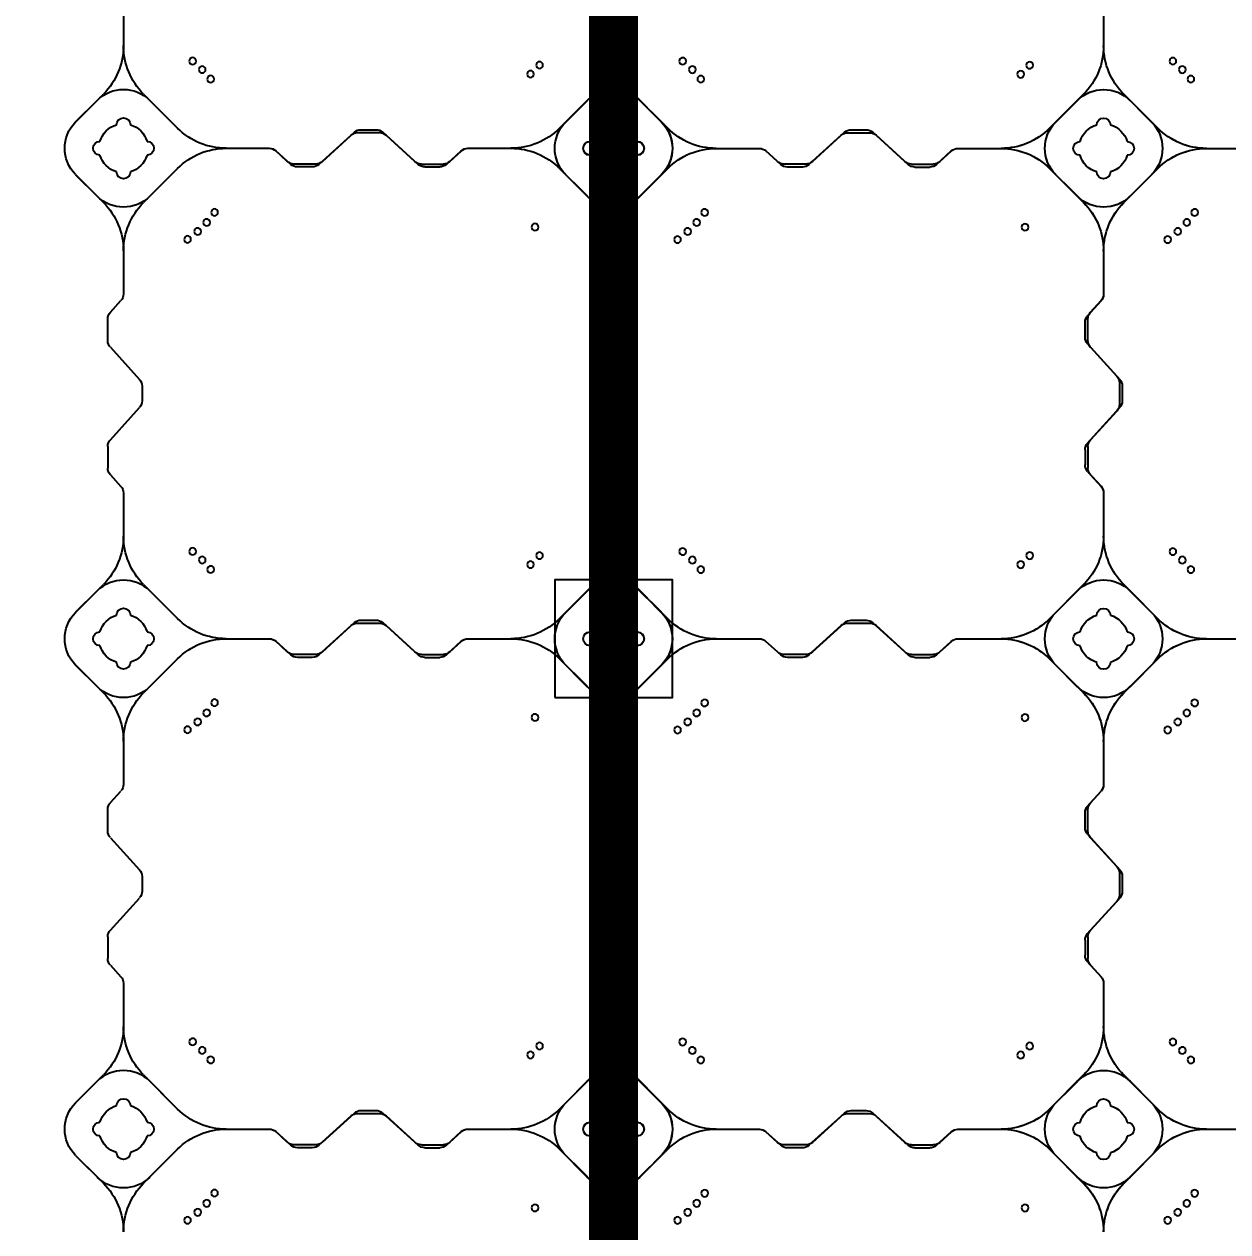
# Model space of a CAD drawing. Header units: millimetres. Extents: x -1612139 to -1260738, y 1141106 to 1536160.
# Drawn here: x -1313620 to -1312392, y 1260207 to 1261438 of the extents above; entities that cross this region are included whole.
import ezdxf

# ---------------------------------------------------------------- set-up
doc = ezdxf.new("R2010")
doc.units = ezdxf.units.MM
doc.header["$LTSCALE"] = 10
doc.layers.get('0').update_dxf_attribs({"linetype": 'CONTINUOUS'})
doc.layers.get('DEFPOINTS').update_dxf_attribs({"linetype": 'CONTINUOUS'})
doc.layers.add('W-FLOAT_BOWL浮筒', color=253, linetype='CONTINUOUS')
doc.styles.add('STANDARD_T3', font='simplex.shx', dxfattribs={"width": 0.7, "bigfont": 'gbcbig.shx'})
doc.dimstyles.new('W&&200', dxfattribs={"dimtxt": 700, "dimasz": 200, "dimexe": 500, "dimexo": 600, "dimgap": 200, "dimtad": 1, "dimdec": 0, "dimzin": 0, "dimdsep": 46, "dimtxsty": 'STANDARD_T3', "dimcen": 0.09, "dimclrd": 1, "dimclre": 1, "dimclrt": 7, "dimazin": 2, "dimtfac": 1, "dimtdec": 0, "dimtix": 1, "dimtmove": 2, "dimatfit": 3, "dimfxl": 100, "dimtolj": 1, "dimtzin": 0, "dimarcsym": 0})

# ---------------------------------------------------------------- blocks, each defined once
blk = doc.blocks.new('蓝色')
at = {"layer": 'W-FLOAT_BOWL浮筒', "color": 5}
for p, q in [((19951.1, -4479.1), (19985.8, -4444.4)), ((19957.5, -4472.8), (19985.8, -4444.5)), ((20061.6, -4479.1), (20026.8, -4444.4)), ((20055.2, -4472.8), (20026.8, -4444.5)), ((20451.1, -4479.1), (20485.8, -4444.4)), ((20457.5, -4472.8), (20485.8, -4444.5)), ((20561.6, -4479.1), (20526.8, -4444.4)), ((20555.2, -4472.8), (20526.8, -4444.5)), ((19979.5, -4450.8), (19951.2, -4479.1)), ((19957.5, -4472.7), (19979.4, -4450.8)), ((20033.2, -4450.8), (20055.2, -4472.7)), ((20033.2, -4450.8), (20061.5, -4479.1)), ((20479.5, -4450.8), (20451.2, -4479.1)), ((20457.5, -4472.7), (20479.4, -4450.8)), ((20533.2, -4450.8), (20555.2, -4472.7)), ((20533.2, -4450.8), (20561.5, -4479.1)), ((20199, -4480.6), (20183.7, -4480.6)), ((20313.7, -4480.6), (20329, -4480.6)), ((20173.5, -4486.2), (20161.6, -4497)), ((20177, -4483.2), (20161.8, -4497)), ((20202.5, -4483.6), (20180.2, -4483.6)), ((20205.7, -4483.2), (20238.5, -4513)), ((20209.2, -4486.2), (20242, -4516)), ((20303.5, -4486.2), (20270.7, -4516)), ((20307, -4483.2), (20274.2, -4513)), ((20310.2, -4483.6), (20332.5, -4483.6)), ((20335.7, -4483.2), (20350.9, -4497)), ((20339.2, -4486.2), (20351.1, -4497)), ((20110.9, -4499.6), (20155.1, -4499.6)), ((20110.9, -4499.6), (20154.9, -4499.6)), ((20357.6, -4499.6), (20401.6, -4499.6)), ((20357.8, -4499.6), (20401.6, -4499.6)), ((20610.9, -4499.6), (20655.1, -4499.6)), ((20610.9, -4499.6), (20654.9, -4499.6)), ((20245.2, -4515.6), (20267.5, -4515.6)), ((20248.7, -4518.6), (20264, -4518.6)), ((19985.8, -4554.9), (19951.1, -4520.1)), ((19979.5, -4548.4), (19951.2, -4520.1)), ((19979.4, -4548.4), (19957.5, -4526.5)), ((19957.5, -4526.5), (19985.8, -4554.8)), ((20026.8, -4554.9), (20061.6, -4520.1)), ((20055.2, -4526.5), (20026.8, -4554.8)), ((20033.2, -4548.4), (20061.5, -4520.1)), ((20055.2, -4526.5), (20033.2, -4548.4)), ((20485.8, -4554.9), (20451.1, -4520.1)), ((20479.5, -4548.4), (20451.2, -4520.1)), ((20479.4, -4548.4), (20457.5, -4526.5)), ((20457.5, -4526.5), (20485.8, -4554.8)), ((20526.8, -4554.9), (20561.6, -4520.1)), ((20555.2, -4526.5), (20526.8, -4554.8)), ((20533.2, -4548.4), (20561.5, -4520.1)), ((20555.2, -4526.5), (20533.2, -4548.4)), ((20006.3, -4648.4), (20006.3, -4604.2)), ((20006.3, -4648.2), (20006.3, -4604.2)), ((20506.3, -4648.4), (20506.3, -4604.2)), ((20506.3, -4648.2), (20506.3, -4604.2)), ((19989.9, -4670.3), (20003.7, -4655.1)), ((19992.9, -4666.8), (20003.7, -4654.9)), ((20489.9, -4670.3), (20503.7, -4655.1)), ((20492.9, -4666.8), (20503.7, -4654.9)), ((19987.3, -4692.3), (19987.3, -4677)), ((19990.3, -4695.8), (19990.3, -4673.5)), ((20487.3, -4692.3), (20487.3, -4677)), ((20490.3, -4695.8), (20490.3, -4673.5)), ((19989.9, -4699), (20019.7, -4731.8)), ((19992.9, -4702.5), (20022.7, -4735.3)), ((20489.9, -4699), (20519.7, -4731.8)), ((20492.9, -4702.5), (20522.7, -4735.3)), ((20022.3, -4760.8), (20022.3, -4738.5)), ((20522.3, -4760.8), (20522.3, -4738.5)), ((20025.3, -4757.3), (20025.3, -4742)), ((20525.3, -4757.3), (20525.3, -4742)), ((19992.9, -4796.8), (20022.7, -4764)), ((20492.9, -4796.8), (20522.7, -4764)), ((19989.9, -4800.3), (20019.7, -4767.5)), ((20489.9, -4800.3), (20519.7, -4767.5)), ((19987.3, -4807), (19987.3, -4822.3)), ((19990.3, -4803.5), (19990.3, -4825.8)), ((20487.3, -4807), (20487.3, -4822.3)), ((20490.3, -4803.5), (20490.3, -4825.8)), ((19989.9, -4829), (20003.7, -4844.2)), ((19992.9, -4832.5), (20003.7, -4844.4)), ((20489.9, -4829), (20503.7, -4844.2)), ((20492.9, -4832.5), (20503.7, -4844.4)), ((20006.3, -4894.9), (20006.3, -4850.9)), ((20006.3, -4894.9), (20006.3, -4851.1)), ((20506.3, -4894.9), (20506.3, -4850.9)), ((20506.3, -4894.9), (20506.3, -4851.1)), ((19951.1, -4979.1), (19985.8, -4944.4)), ((19957.5, -4972.8), (19985.8, -4944.5)), ((20061.6, -4979.1), (20026.8, -4944.4)), ((20055.2, -4972.8), (20026.8, -4944.5)), ((20451.1, -4979.1), (20485.8, -4944.4)), ((20457.5, -4972.8), (20485.8, -4944.5)), ((20561.6, -4979.1), (20526.8, -4944.4)), ((20555.2, -4972.8), (20526.8, -4944.5)), ((19979.5, -4950.8), (19951.2, -4979.1)), ((19957.5, -4972.7), (19979.4, -4950.8)), ((20033.2, -4950.8), (20055.2, -4972.7)), ((20033.2, -4950.8), (20061.5, -4979.1)), ((20479.5, -4950.8), (20451.2, -4979.1)), ((20457.5, -4972.7), (20479.4, -4950.8)), ((20533.2, -4950.8), (20555.2, -4972.7)), ((20533.2, -4950.8), (20561.5, -4979.1)), ((20173.5, -4986.2), (20161.6, -4997)), ((20177, -4983.2), (20161.8, -4997)), ((20202.5, -4983.6), (20180.2, -4983.6)), ((20199, -4980.6), (20183.7, -4980.6)), ((20205.7, -4983.2), (20238.5, -5013)), ((20209.2, -4986.2), (20242, -5016)), ((20303.5, -4986.2), (20270.7, -5016)), ((20307, -4983.2), (20274.2, -5013)), ((20310.2, -4983.6), (20332.5, -4983.6)), ((20313.7, -4980.6), (20329, -4980.6)), ((20335.7, -4983.2), (20350.9, -4997)), ((20339.2, -4986.2), (20351.1, -4997)), ((20110.9, -4999.6), (20155.1, -4999.6)), ((20110.9, -4999.6), (20154.9, -4999.6)), ((20357.6, -4999.6), (20401.6, -4999.6)), ((20357.8, -4999.6), (20401.6, -4999.6)), ((20610.9, -4999.6), (20655.1, -4999.6)), ((20610.9, -4999.6), (20654.9, -4999.6)), ((19985.8, -5054.9), (19951.1, -5020.1)), ((19979.5, -5048.4), (19951.2, -5020.1)), ((20026.8, -5054.9), (20061.6, -5020.1)), ((20033.2, -5048.4), (20061.5, -5020.1)), ((20245.2, -5015.6), (20267.5, -5015.6)), ((20248.7, -5018.6), (20264, -5018.6)), ((20485.8, -5054.9), (20451.1, -5020.1)), ((20479.5, -5048.4), (20451.2, -5020.1)), ((20526.8, -5054.9), (20561.6, -5020.1)), ((20533.2, -5048.4), (20561.5, -5020.1)), ((19979.4, -5048.4), (19957.5, -5026.5)), ((19957.5, -5026.5), (19985.8, -5054.8)), ((20055.2, -5026.5), (20026.8, -5054.8)), ((20055.2, -5026.5), (20033.2, -5048.4)), ((20479.4, -5048.4), (20457.5, -5026.5)), ((20457.5, -5026.5), (20485.8, -5054.8)), ((20555.2, -5026.5), (20526.8, -5054.8)), ((20555.2, -5026.5), (20533.2, -5048.4)), ((20006.3, -5148.4), (20006.3, -5104.2)), ((20006.3, -5148.2), (20006.3, -5104.2)), ((20506.3, -5148.4), (20506.3, -5104.2)), ((20506.3, -5148.2), (20506.3, -5104.2)), ((19989.9, -5170.3), (20003.7, -5155.1)), ((19992.9, -5166.8), (20003.7, -5154.9)), ((20489.9, -5170.3), (20503.7, -5155.1)), ((20492.9, -5166.8), (20503.7, -5154.9)), ((19987.3, -5192.3), (19987.3, -5177)), ((19990.3, -5195.8), (19990.3, -5173.5)), ((20487.3, -5192.3), (20487.3, -5177)), ((20490.3, -5195.8), (20490.3, -5173.5)), ((19989.9, -5199), (20019.7, -5231.8)), ((19992.9, -5202.5), (20022.7, -5235.3)), ((20489.9, -5199), (20519.7, -5231.8)), ((20492.9, -5202.5), (20522.7, -5235.3)), ((20022.3, -5260.8), (20022.3, -5238.5)), ((20025.3, -5257.3), (20025.3, -5242)), ((20522.3, -5260.8), (20522.3, -5238.5)), ((20525.3, -5257.3), (20525.3, -5242)), ((19989.9, -5300.3), (20019.7, -5267.5)), ((19992.9, -5296.8), (20022.7, -5264)), ((20489.9, -5300.3), (20519.7, -5267.5)), ((20492.9, -5296.8), (20522.7, -5264)), ((19987.3, -5307), (19987.3, -5322.3)), ((19990.3, -5303.5), (19990.3, -5325.8)), ((20487.3, -5307), (20487.3, -5322.3)), ((20490.3, -5303.5), (20490.3, -5325.8)), ((19989.9, -5329), (20003.7, -5344.2)), ((20489.9, -5329), (20503.7, -5344.2)), ((19992.9, -5332.5), (20003.7, -5344.4)), ((20492.9, -5332.5), (20503.7, -5344.4)), ((20006.3, -5394.9), (20006.3, -5350.9)), ((20006.3, -5394.9), (20006.3, -5351.1)), ((20506.3, -5394.9), (20506.3, -5350.9)), ((20506.3, -5394.9), (20506.3, -5351.1)), ((19951.1, -5479.1), (19985.8, -5444.4)), ((19979.5, -5450.8), (19951.2, -5479.1)), ((19957.5, -5472.8), (19985.8, -5444.5)), ((19957.5, -5472.7), (19979.4, -5450.8)), ((20061.6, -5479.1), (20026.8, -5444.4)), ((20055.2, -5472.8), (20026.8, -5444.5)), ((20033.2, -5450.8), (20055.2, -5472.7)), ((20033.2, -5450.8), (20061.5, -5479.1)), ((20451.1, -5479.1), (20485.8, -5444.4)), ((20479.5, -5450.8), (20451.2, -5479.1)), ((20457.5, -5472.8), (20485.8, -5444.5)), ((20457.5, -5472.7), (20479.4, -5450.8)), ((20561.6, -5479.1), (20526.8, -5444.4)), ((20555.2, -5472.8), (20526.8, -5444.5)), ((20533.2, -5450.8), (20555.2, -5472.7)), ((20533.2, -5450.8), (20561.5, -5479.1)), ((20173.5, -5486.2), (20161.6, -5497)), ((20177, -5483.2), (20161.8, -5497)), ((20202.5, -5483.6), (20180.2, -5483.6)), ((20199, -5480.6), (20183.7, -5480.6)), ((20205.7, -5483.2), (20238.5, -5513)), ((20209.2, -5486.2), (20242, -5516)), ((20303.5, -5486.2), (20270.7, -5516)), ((20307, -5483.2), (20274.2, -5513)), ((20310.2, -5483.6), (20332.5, -5483.6)), ((20313.7, -5480.6), (20329, -5480.6)), ((20335.7, -5483.2), (20350.9, -5497)), ((20339.2, -5486.2), (20351.1, -5497)), ((20110.9, -5499.6), (20155.1, -5499.6)), ((20110.9, -5499.6), (20154.9, -5499.6)), ((20357.6, -5499.6), (20401.6, -5499.6)), ((20357.8, -5499.6), (20401.6, -5499.6)), ((20610.9, -5499.6), (20655.1, -5499.6)), ((20610.9, -5499.6), (20654.9, -5499.6)), ((20245.2, -5515.6), (20267.5, -5515.6)), ((19985.8, -5554.9), (19951.1, -5520.1)), ((19979.5, -5548.4), (19951.2, -5520.1)), ((19979.4, -5548.4), (19957.5, -5526.5)), ((19957.5, -5526.5), (19985.8, -5554.8)), ((20026.8, -5554.9), (20061.6, -5520.1)), ((20055.2, -5526.5), (20026.8, -5554.8)), ((20033.2, -5548.4), (20061.5, -5520.1)), ((20055.2, -5526.5), (20033.2, -5548.4)), ((20248.7, -5518.6), (20264, -5518.6)), ((20485.8, -5554.9), (20451.1, -5520.1)), ((20479.5, -5548.4), (20451.2, -5520.1)), ((20479.4, -5548.4), (20457.5, -5526.5)), ((20457.5, -5526.5), (20485.8, -5554.8)), ((20526.8, -5554.9), (20561.6, -5520.1)), ((20555.2, -5526.5), (20526.8, -5554.8)), ((20533.2, -5548.4), (20561.5, -5520.1)), ((20555.2, -5526.5), (20533.2, -5548.4)), ((20006.3, -5648.4), (20006.3, -5604.2)), ((20006.3, -5648.2), (20006.3, -5604.2)), ((20506.3, -5648.4), (20506.3, -5604.2)), ((20506.3, -5648.2), (20506.3, -5604.2))]:
    blk.add_line(p, q, dxfattribs=at)
for centre in [(20071.6, -4406.7), (20571.6, -4406.7), (20081.9, -4414.9), (20426, -4419.3), (20581.9, -4414.9), (20091.1, -4424.1), (20099.2, -4434.3), (20591.1, -4424.1), (20599.2, -4434.3), (20095.3, -4570.2), (20595.3, -4570.2), (20086.6, -4579.9), (20421.6, -4575.2), (20586.6, -4579.9), (20076.9, -4588.6), (20430.8, -4584.4), (20576.9, -4588.6), (20071.6, -4906.7), (20081.9, -4914.9), (20571.6, -4906.7), (20581.9, -4914.9), (20091.1, -4924.1), (20426, -4919.3), (20591.1, -4924.1), (20099.2, -4934.3), (20599.2, -4934.3), (20095.3, -5070.2), (20421.6, -5075.2), (20595.3, -5070.2), (20076.9, -5088.6), (20086.6, -5079.9), (20430.8, -5084.4), (20576.9, -5088.6), (20586.6, -5079.9), (20071.6, -5406.7), (20571.6, -5406.7), (20081.9, -5414.9), (20426, -5419.3), (20581.9, -5414.9), (20091.1, -5424.1), (20591.1, -5424.1), (20099.2, -5434.3), (20599.2, -5434.3), (20086.6, -5579.9), (20095.3, -5570.2), (20421.6, -5575.2), (20586.6, -5579.9), (20595.3, -5570.2), (20076.9, -5588.6), (20430.8, -5584.4), (20576.9, -5588.6)]:
    blk.add_circle(centre, 3.5, dxfattribs=at)
for centre, radius, start, end in [((19936.3, -4394.9), 70, 315, 0), ((19936.3, -4395), 70, 315, 0), ((20076.3, -4394.9), 70, 180, 225), ((20076.3, -4395), 70, 180, 225), ((20436.3, -4394.9), 70, 315, 0), ((20436.3, -4395), 70, 315, 0), ((20576.3, -4394.9), 70, 180, 225), ((20576.3, -4395), 70, 180, 225), ((20006.3, -4477.7), 38, 45, 135), ((20006.4, -4477.7), 38, 45, 135), ((20506.3, -4477.7), 38, 45, 135), ((20506.4, -4477.7), 38, 45, 135), ((20006.3, -4475.6), 7, 0, 180), ((20006.3, -4475.6), 7, 0, 180), ((20006.3, -4475.6), 7, 0, 180), ((20006.3, -4475.6), 7, 0, 180), ((20506.3, -4475.6), 7, 0, 180), ((20506.3, -4475.6), 7, 0, 180), ((20506.3, -4475.6), 7, 0, 180), ((20506.3, -4475.6), 7, 0, 180), ((19984.4, -4499.6), 38, 135, 225), ((19984.4, -4499.7), 38, 135, 225), ((20006.3, -4499.6), 25, 106.2602, 163.7398), ((20006.3, -4499.6), 25, 106.2602, 163.7398), ((20006.3, -4499.6), 25, 106.2602, 163.7398), ((20006.3, -4499.6), 25, 106.2602, 163.7398), ((20006.3, -4499.6), 25, 16.2602, 73.7398), ((20006.3, -4499.6), 25, 16.2602, 73.7398), ((20006.3, -4499.6), 25, 16.2602, 73.7398), ((20006.3, -4499.6), 25, 16.2602, 73.7398), ((20028.3, -4499.6), 38, 315, 45), ((20028.3, -4499.7), 38, 315, 45), ((20111, -4429.6), 70, 225, 270), ((20111.1, -4429.6), 70, 225, 270), ((20183.7, -4490.6), 10, 90, 132.2737), ((20199, -4490.6), 10, 47.7263, 90), ((20313.7, -4490.6), 10, 90, 132.2737), ((20329, -4490.6), 10, 47.7263, 90), ((20401.6, -4429.6), 70, 270, 315), ((20401.7, -4429.6), 70, 270, 315), ((20484.4, -4499.6), 38, 135, 225), ((20484.4, -4499.7), 38, 135, 225), ((20506.3, -4499.6), 25, 106.2602, 163.7398), ((20506.3, -4499.6), 25, 106.2602, 163.7398), ((20506.3, -4499.6), 25, 106.2602, 163.7398), ((20506.3, -4499.6), 25, 106.2602, 163.7398), ((20506.3, -4499.6), 25, 16.2602, 73.7398), ((20506.3, -4499.6), 25, 16.2602, 73.7398), ((20506.3, -4499.6), 25, 16.2602, 73.7398), ((20506.3, -4499.6), 25, 16.2602, 73.7398), ((20528.3, -4499.6), 38, 315, 45), ((20528.3, -4499.7), 38, 315, 45), ((20611, -4429.6), 70, 225, 270), ((20611.1, -4429.6), 70, 225, 270), ((19982.3, -4499.6), 7, 90, 270), ((19982.3, -4499.6), 7, 90, 270), ((19982.3, -4499.6), 7, 90, 270), ((19982.3, -4499.6), 7, 90, 270), ((20030.3, -4499.6), 7, 270, 90), ((20030.3, -4499.6), 7, 270, 90), ((20030.3, -4499.6), 7, 270, 90), ((20030.3, -4499.6), 7, 270, 90), ((20180.2, -4493.6), 10, 90, 132.2737), ((20202.5, -4493.6), 10, 47.7263, 90), ((20310.2, -4493.6), 10, 90, 132.2737), ((20332.5, -4493.6), 10, 47.7263, 90), ((20482.3, -4499.6), 7, 90, 270), ((20482.3, -4499.6), 7, 90, 270), ((20482.3, -4499.6), 7, 90, 270), ((20482.3, -4499.6), 7, 90, 270), ((20530.3, -4499.6), 7, 270, 90), ((20530.3, -4499.6), 7, 270, 90), ((20530.3, -4499.6), 7, 270, 90), ((20530.3, -4499.6), 7, 270, 90), ((20006.3, -4499.6), 25, 196.2602, 253.7398), ((20006.3, -4499.6), 25, 196.2602, 253.7398), ((20006.3, -4499.6), 25, 196.2602, 253.7398), ((20006.3, -4499.6), 25, 196.2602, 253.7398), ((20006.3, -4499.6), 25, 286.2602, 343.7398), ((20006.3, -4499.6), 25, 286.2602, 343.7398), ((20006.3, -4499.6), 25, 286.2602, 343.7398), ((20006.3, -4499.6), 25, 286.2602, 343.7398), ((20111, -4569.6), 70, 90, 135), ((20111.1, -4569.6), 70, 90, 135), ((20154.9, -4489.6), 10, 270, 312.2737), ((20155.1, -4489.6), 10, 270, 312.2737), ((20357.6, -4489.6), 10, 227.7263, 270), ((20357.8, -4489.6), 10, 227.7263, 270), ((20401.6, -4569.6), 70, 45, 90), ((20401.7, -4569.6), 70, 45, 90), ((20506.3, -4499.6), 25, 196.2602, 253.7398), ((20506.3, -4499.6), 25, 196.2602, 253.7398), ((20506.3, -4499.6), 25, 196.2602, 253.7398), ((20506.3, -4499.6), 25, 196.2602, 253.7398), ((20506.3, -4499.6), 25, 286.2602, 343.7398), ((20506.3, -4499.6), 25, 286.2602, 343.7398), ((20506.3, -4499.6), 25, 286.2602, 343.7398), ((20506.3, -4499.6), 25, 286.2602, 343.7398), ((20611, -4569.6), 70, 90, 135), ((20611.1, -4569.6), 70, 90, 135), ((20245.2, -4505.6), 10, 227.7263, 270), ((20248.7, -4508.6), 10, 227.7263, 270), ((20264, -4508.6), 10, 270, 312.2737), ((20267.5, -4505.6), 10, 270, 312.2737), ((20006.3, -4523.6), 7, 180, 0), ((20006.3, -4523.6), 7, 180, 0), ((20006.3, -4523.6), 7, 180, 0), ((20006.3, -4523.6), 7, 180, 0), ((20506.3, -4523.6), 7, 180, 0), ((20506.3, -4523.6), 7, 180, 0), ((20506.3, -4523.6), 7, 180, 0), ((20506.3, -4523.6), 7, 180, 0), ((20006.3, -4521.6), 38, 225, 315), ((20006.4, -4521.6), 38, 225, 315), ((19936.3, -4604.3), 70, 0, 45), ((19936.3, -4604.3), 70, 0, 45), ((20076.3, -4604.3), 70, 135, 180), ((20076.3, -4604.3), 70, 135, 180), ((20506.3, -4521.6), 38, 225, 315), ((20506.4, -4521.6), 38, 225, 315), ((20436.3, -4604.3), 70, 0, 45), ((20436.3, -4604.3), 70, 0, 45), ((20576.3, -4604.3), 70, 135, 180), ((20576.3, -4604.3), 70, 135, 180), ((19996.3, -4648.2), 10, 317.7263, 0), ((19996.3, -4648.4), 10, 317.7263, 0), ((20496.3, -4648.2), 10, 317.7263, 0), ((20496.3, -4648.4), 10, 317.7263, 0), ((19997.3, -4677), 10, 137.7263, 180), ((20000.3, -4673.5), 10, 137.7263, 180), ((20497.3, -4677), 10, 137.7263, 180), ((20500.3, -4673.5), 10, 137.7263, 180), ((19997.3, -4692.3), 10, 180, 222.2737), ((20000.3, -4695.8), 10, 180, 222.2737), ((20497.3, -4692.3), 10, 180, 222.2737), ((20500.3, -4695.8), 10, 180, 222.2737), ((20012.3, -4738.5), 10, 0, 42.2737), ((20015.3, -4742), 10, 0, 42.2737), ((20512.3, -4738.5), 10, 0, 42.2737), ((20515.3, -4742), 10, 0, 42.2737), ((20012.3, -4760.8), 10, 317.7263, 0), ((20015.3, -4757.3), 10, 317.7263, 0), ((20512.3, -4760.8), 10, 317.7263, 0), ((20515.3, -4757.3), 10, 317.7263, 0), ((19997.3, -4807), 10, 137.7263, 180), ((20000.3, -4803.5), 10, 137.7263, 180), ((20497.3, -4807), 10, 137.7263, 180), ((20500.3, -4803.5), 10, 137.7263, 180), ((19997.3, -4822.3), 10, 180, 222.2737), ((20000.3, -4825.8), 10, 180, 222.2737), ((20497.3, -4822.3), 10, 180, 222.2737), ((20500.3, -4825.8), 10, 180, 222.2737), ((19996.3, -4850.9), 10, 0, 42.2737), ((19996.3, -4851.1), 10, 0, 42.2737), ((20496.3, -4850.9), 10, 0, 42.2737), ((20496.3, -4851.1), 10, 0, 42.2737), ((19936.3, -4894.9), 70, 315, 0), ((19936.3, -4895), 70, 315, 0), ((20076.3, -4894.9), 70, 180, 225), ((20076.3, -4895), 70, 180, 225), ((20436.3, -4894.9), 70, 315, 0), ((20436.3, -4895), 70, 315, 0), ((20576.3, -4894.9), 70, 180, 225), ((20576.3, -4895), 70, 180, 225), ((20006.3, -4977.7), 38, 45, 135), ((20006.4, -4977.7), 38, 45, 135), ((20506.3, -4977.7), 38, 45, 135), ((20506.4, -4977.7), 38, 45, 135), ((19984.4, -4999.6), 38, 135, 225), ((19984.4, -4999.7), 38, 135, 225), ((20006.3, -4975.6), 7, 0, 180), ((20006.3, -4975.6), 7, 0, 180), ((20006.3, -4975.6), 7, 0, 180), ((20006.3, -4975.6), 7, 0, 180), ((20028.3, -4999.6), 38, 315, 45), ((20028.3, -4999.7), 38, 315, 45), ((20484.4, -4999.6), 38, 135, 225), ((20484.4, -4999.7), 38, 135, 225), ((20506.3, -4975.6), 7, 0, 180), ((20506.3, -4975.6), 7, 0, 180), ((20506.3, -4975.6), 7, 0, 180), ((20506.3, -4975.6), 7, 0, 180), ((20528.3, -4999.6), 38, 315, 45), ((20528.3, -4999.7), 38, 315, 45), ((20006.3, -4999.6), 25, 106.2602, 163.7398), ((20006.3, -4999.6), 25, 106.2602, 163.7398), ((20006.3, -4999.6), 25, 106.2602, 163.7398), ((20006.3, -4999.6), 25, 106.2602, 163.7398), ((20006.3, -4999.6), 25, 16.2602, 73.7398), ((20006.3, -4999.6), 25, 16.2602, 73.7398), ((20006.3, -4999.6), 25, 16.2602, 73.7398), ((20006.3, -4999.6), 25, 16.2602, 73.7398), ((20111, -4929.6), 70, 225, 270), ((20111.1, -4929.6), 70, 225, 270), ((20180.2, -4993.6), 10, 90, 132.2737), ((20183.7, -4990.6), 10, 90, 132.2737), ((20199, -4990.6), 10, 47.7263, 90), ((20202.5, -4993.6), 10, 47.7263, 90), ((20310.2, -4993.6), 10, 90, 132.2737), ((20313.7, -4990.6), 10, 90, 132.2737), ((20329, -4990.6), 10, 47.7263, 90), ((20332.5, -4993.6), 10, 47.7263, 90), ((20401.6, -4929.6), 70, 270, 315), ((20401.7, -4929.6), 70, 270, 315), ((20506.3, -4999.6), 25, 106.2602, 163.7398), ((20506.3, -4999.6), 25, 106.2602, 163.7398), ((20506.3, -4999.6), 25, 106.2602, 163.7398), ((20506.3, -4999.6), 25, 106.2602, 163.7398), ((20506.3, -4999.6), 25, 16.2602, 73.7398), ((20506.3, -4999.6), 25, 16.2602, 73.7398), ((20506.3, -4999.6), 25, 16.2602, 73.7398), ((20506.3, -4999.6), 25, 16.2602, 73.7398), ((20611, -4929.6), 70, 225, 270), ((20611.1, -4929.6), 70, 225, 270), ((19982.3, -4999.6), 7, 90, 270), ((19982.3, -4999.6), 7, 90, 270), ((19982.3, -4999.6), 7, 90, 270), ((19982.3, -4999.6), 7, 90, 270), ((20030.3, -4999.6), 7, 270, 90), ((20030.3, -4999.6), 7, 270, 90), ((20030.3, -4999.6), 7, 270, 90), ((20030.3, -4999.6), 7, 270, 90), ((20154.9, -4989.6), 10, 270, 312.2737), ((20155.1, -4989.6), 10, 270, 312.2737), ((20357.6, -4989.6), 10, 227.7263, 270), ((20357.8, -4989.6), 10, 227.7263, 270), ((20482.3, -4999.6), 7, 90, 270), ((20482.3, -4999.6), 7, 90, 270), ((20482.3, -4999.6), 7, 90, 270), ((20482.3, -4999.6), 7, 90, 270), ((20530.3, -4999.6), 7, 270, 90), ((20530.3, -4999.6), 7, 270, 90), ((20530.3, -4999.6), 7, 270, 90), ((20530.3, -4999.6), 7, 270, 90), ((20006.3, -4999.6), 25, 196.2602, 253.7398), ((20006.3, -4999.6), 25, 196.2602, 253.7398), ((20006.3, -4999.6), 25, 196.2602, 253.7398), ((20006.3, -4999.6), 25, 196.2602, 253.7398), ((20006.3, -4999.6), 25, 286.2602, 343.7398), ((20006.3, -4999.6), 25, 286.2602, 343.7398), ((20006.3, -4999.6), 25, 286.2602, 343.7398), ((20006.3, -4999.6), 25, 286.2602, 343.7398), ((20111, -5069.6), 70, 90, 135), ((20111.1, -5069.6), 70, 90, 135), ((20401.6, -5069.6), 70, 45, 90), ((20401.7, -5069.6), 70, 45, 90), ((20506.3, -4999.6), 25, 196.2602, 253.7398), ((20506.3, -4999.6), 25, 196.2602, 253.7398), ((20506.3, -4999.6), 25, 196.2602, 253.7398), ((20506.3, -4999.6), 25, 196.2602, 253.7398), ((20506.3, -4999.6), 25, 286.2602, 343.7398), ((20506.3, -4999.6), 25, 286.2602, 343.7398), ((20506.3, -4999.6), 25, 286.2602, 343.7398), ((20506.3, -4999.6), 25, 286.2602, 343.7398), ((20611, -5069.6), 70, 90, 135), ((20611.1, -5069.6), 70, 90, 135), ((20006.3, -5023.6), 7, 180, 0), ((20006.3, -5023.6), 7, 180, 0), ((20006.3, -5023.6), 7, 180, 0), ((20006.3, -5023.6), 7, 180, 0), ((20245.2, -5005.6), 10, 227.7263, 270), ((20248.7, -5008.6), 10, 227.7263, 270), ((20264, -5008.6), 10, 270, 312.2737), ((20267.5, -5005.6), 10, 270, 312.2737), ((20506.3, -5023.6), 7, 180, 0), ((20506.3, -5023.6), 7, 180, 0), ((20506.3, -5023.6), 7, 180, 0), ((20506.3, -5023.6), 7, 180, 0), ((20006.3, -5021.6), 38, 225, 315), ((20006.4, -5021.6), 38, 225, 315), ((19936.3, -5104.3), 70, 0, 45), ((19936.3, -5104.3), 70, 0, 45), ((20076.3, -5104.3), 70, 135, 180), ((20076.3, -5104.3), 70, 135, 180), ((20506.3, -5021.6), 38, 225, 315), ((20506.4, -5021.6), 38, 225, 315), ((20436.3, -5104.3), 70, 0, 45), ((20436.3, -5104.3), 70, 0, 45), ((20576.3, -5104.3), 70, 135, 180), ((20576.3, -5104.3), 70, 135, 180), ((19996.3, -5148.2), 10, 317.7263, 0), ((19996.3, -5148.4), 10, 317.7263, 0), ((20496.3, -5148.2), 10, 317.7263, 0), ((20496.3, -5148.4), 10, 317.7263, 0), ((19997.3, -5177), 10, 137.7263, 180), ((20000.3, -5173.5), 10, 137.7263, 180), ((20497.3, -5177), 10, 137.7263, 180), ((20500.3, -5173.5), 10, 137.7263, 180), ((19997.3, -5192.3), 10, 180, 222.2737), ((20000.3, -5195.8), 10, 180, 222.2737), ((20497.3, -5192.3), 10, 180, 222.2737), ((20500.3, -5195.8), 10, 180, 222.2737), ((20012.3, -5238.5), 10, 0, 42.2737), ((20512.3, -5238.5), 10, 0, 42.2737), ((20015.3, -5242), 10, 0, 42.2737), ((20515.3, -5242), 10, 0, 42.2737), ((20015.3, -5257.3), 10, 317.7263, 0), ((20515.3, -5257.3), 10, 317.7263, 0), ((20012.3, -5260.8), 10, 317.7263, 0), ((20512.3, -5260.8), 10, 317.7263, 0), ((19997.3, -5307), 10, 137.7263, 180), ((20000.3, -5303.5), 10, 137.7263, 180), ((20497.3, -5307), 10, 137.7263, 180), ((20500.3, -5303.5), 10, 137.7263, 180), ((19997.3, -5322.3), 10, 180, 222.2737), ((20000.3, -5325.8), 10, 180, 222.2737), ((20497.3, -5322.3), 10, 180, 222.2737), ((20500.3, -5325.8), 10, 180, 222.2737), ((19996.3, -5350.9), 10, 0, 42.2737), ((19996.3, -5351.1), 10, 0, 42.2737), ((20496.3, -5350.9), 10, 0, 42.2737), ((20496.3, -5351.1), 10, 0, 42.2737), ((19936.3, -5394.9), 70, 315, 0), ((19936.3, -5395), 70, 315, 0), ((20076.3, -5394.9), 70, 180, 225), ((20076.3, -5395), 70, 180, 225), ((20436.3, -5394.9), 70, 315, 0), ((20436.3, -5395), 70, 315, 0), ((20576.3, -5394.9), 70, 180, 225), ((20576.3, -5395), 70, 180, 225), ((20006.3, -5477.7), 38, 45, 135), ((20006.4, -5477.7), 38, 45, 135), ((20506.3, -5477.7), 38, 45, 135), ((20506.4, -5477.7), 38, 45, 135), ((19984.4, -5499.6), 38, 135, 225), ((19984.4, -5499.7), 38, 135, 225), ((20006.3, -5499.6), 25, 106.2602, 163.7398), ((20006.3, -5499.6), 25, 106.2602, 163.7398), ((20006.3, -5499.6), 25, 106.2602, 163.7398), ((20006.3, -5499.6), 25, 106.2602, 163.7398), ((20006.3, -5475.6), 7, 0, 180), ((20006.3, -5475.6), 7, 0, 180), ((20006.3, -5475.6), 7, 0, 180), ((20006.3, -5475.6), 7, 0, 180), ((20006.3, -5499.6), 25, 16.2602, 73.7398), ((20006.3, -5499.6), 25, 16.2602, 73.7398), ((20006.3, -5499.6), 25, 16.2602, 73.7398), ((20006.3, -5499.6), 25, 16.2602, 73.7398), ((20028.3, -5499.6), 38, 315, 45), ((20028.3, -5499.7), 38, 315, 45), ((20111, -5429.6), 70, 225, 270), ((20111.1, -5429.6), 70, 225, 270), ((20401.6, -5429.6), 70, 270, 315), ((20401.7, -5429.6), 70, 270, 315), ((20484.4, -5499.6), 38, 135, 225), ((20484.4, -5499.7), 38, 135, 225), ((20506.3, -5499.6), 25, 106.2602, 163.7398), ((20506.3, -5499.6), 25, 106.2602, 163.7398), ((20506.3, -5499.6), 25, 106.2602, 163.7398), ((20506.3, -5499.6), 25, 106.2602, 163.7398), ((20506.3, -5475.6), 7, 0, 180), ((20506.3, -5475.6), 7, 0, 180), ((20506.3, -5475.6), 7, 0, 180), ((20506.3, -5475.6), 7, 0, 180), ((20506.3, -5499.6), 25, 16.2602, 73.7398), ((20506.3, -5499.6), 25, 16.2602, 73.7398), ((20506.3, -5499.6), 25, 16.2602, 73.7398), ((20506.3, -5499.6), 25, 16.2602, 73.7398), ((20528.3, -5499.6), 38, 315, 45), ((20528.3, -5499.7), 38, 315, 45), ((20611, -5429.6), 70, 225, 270), ((20611.1, -5429.6), 70, 225, 270), ((20180.2, -5493.6), 10, 90, 132.2737), ((20183.7, -5490.6), 10, 90, 132.2737), ((20199, -5490.6), 10, 47.7263, 90), ((20202.5, -5493.6), 10, 47.7263, 90), ((20310.2, -5493.6), 10, 90, 132.2737), ((20313.7, -5490.6), 10, 90, 132.2737), ((20329, -5490.6), 10, 47.7263, 90), ((20332.5, -5493.6), 10, 47.7263, 90), ((19982.3, -5499.6), 7, 90, 270), ((19982.3, -5499.6), 7, 90, 270), ((19982.3, -5499.6), 7, 90, 270), ((19982.3, -5499.6), 7, 90, 270), ((20030.3, -5499.6), 7, 270, 90), ((20030.3, -5499.6), 7, 270, 90), ((20030.3, -5499.6), 7, 270, 90), ((20030.3, -5499.6), 7, 270, 90), ((20111, -5569.6), 70, 90, 135), ((20111.1, -5569.6), 70, 90, 135), ((20154.9, -5489.6), 10, 270, 312.2737), ((20155.1, -5489.6), 10, 270, 312.2737), ((20357.6, -5489.6), 10, 227.7263, 270), ((20357.8, -5489.6), 10, 227.7263, 270), ((20401.6, -5569.6), 70, 45, 90), ((20401.7, -5569.6), 70, 45, 90), ((20482.3, -5499.6), 7, 90, 270), ((20482.3, -5499.6), 7, 90, 270), ((20482.3, -5499.6), 7, 90, 270), ((20482.3, -5499.6), 7, 90, 270), ((20530.3, -5499.6), 7, 270, 90), ((20530.3, -5499.6), 7, 270, 90), ((20530.3, -5499.6), 7, 270, 90), ((20530.3, -5499.6), 7, 270, 90), ((20611, -5569.6), 70, 90, 135), ((20611.1, -5569.6), 70, 90, 135), ((20006.3, -5499.6), 25, 196.2602, 253.7398), ((20006.3, -5499.6), 25, 196.2602, 253.7398), ((20006.3, -5499.6), 25, 196.2602, 253.7398), ((20006.3, -5499.6), 25, 196.2602, 253.7398), ((20006.3, -5499.6), 25, 286.2602, 343.7398), ((20006.3, -5499.6), 25, 286.2602, 343.7398), ((20006.3, -5499.6), 25, 286.2602, 343.7398), ((20006.3, -5499.6), 25, 286.2602, 343.7398), ((20245.2, -5505.6), 10, 227.7263, 270), ((20248.7, -5508.6), 10, 227.7263, 270), ((20264, -5508.6), 10, 270, 312.2737), ((20267.5, -5505.6), 10, 270, 312.2737), ((20506.3, -5499.6), 25, 196.2602, 253.7398), ((20506.3, -5499.6), 25, 196.2602, 253.7398), ((20506.3, -5499.6), 25, 196.2602, 253.7398), ((20506.3, -5499.6), 25, 196.2602, 253.7398), ((20506.3, -5499.6), 25, 286.2602, 343.7398), ((20506.3, -5499.6), 25, 286.2602, 343.7398), ((20506.3, -5499.6), 25, 286.2602, 343.7398), ((20506.3, -5499.6), 25, 286.2602, 343.7398), ((20006.3, -5523.6), 7, 180, 0), ((20006.3, -5523.6), 7, 180, 0), ((20006.3, -5523.6), 7, 180, 0), ((20006.3, -5523.6), 7, 180, 0), ((20506.3, -5523.6), 7, 180, 0), ((20506.3, -5523.6), 7, 180, 0), ((20506.3, -5523.6), 7, 180, 0), ((20506.3, -5523.6), 7, 180, 0), ((20006.3, -5521.6), 38, 225, 315), ((20006.4, -5521.6), 38, 225, 315), ((20506.3, -5521.6), 38, 225, 315), ((20506.4, -5521.6), 38, 225, 315), ((19936.3, -5604.3), 70, 0, 45), ((19936.3, -5604.3), 70, 0, 45), ((20076.3, -5604.3), 70, 135, 180), ((20076.3, -5604.3), 70, 135, 180), ((20436.3, -5604.3), 70, 0, 45), ((20436.3, -5604.3), 70, 0, 45), ((20576.3, -5604.3), 70, 135, 180), ((20576.3, -5604.3), 70, 135, 180)]:
    blk.add_arc(centre, radius, start, end, dxfattribs=at)
blk = doc.blocks.new('橙色')
at = {"layer": 'W-FLOAT_BOWL浮筒', "color": 30}
for p, q in [((19951.2, -3973.2), (19979.5, -3944.8)), ((19951.2, -3973.1), (19973.1, -3951.2)), ((20055.2, -3979.5), (20020.5, -3944.8)), ((20026.8, -3951.2), (20055.2, -3979.5)), ((20444.8, -3979.5), (20479.5, -3944.8)), ((20473.2, -3951.2), (20444.8, -3979.5)), ((20548.8, -3973.2), (20520.5, -3944.8)), ((20526.9, -3951.2), (20548.8, -3973.1)), ((20167.1, -3986.6), (20155.3, -3997.4)), ((20170.6, -3983.6), (20155.5, -3997.4)), ((20196.1, -3984), (20173.9, -3984)), ((20192.6, -3981), (20177.4, -3981)), ((20199.4, -3983.6), (20232.1, -4013.4)), ((20202.9, -3986.6), (20235.6, -4016.4)), ((20297.1, -3986.6), (20264.4, -4016.4)), ((20300.6, -3983.6), (20267.9, -4013.4)), ((20303.9, -3984), (20326.1, -3984)), ((20307.4, -3981), (20322.6, -3981)), ((20329.4, -3983.6), (20344.5, -3997.4)), ((20332.9, -3986.6), (20344.7, -3997.4)), ((20104.6, -4000), (20148.7, -4000)), ((20104.6, -4000), (20148.5, -4000)), ((20351.3, -4000), (20395.3, -4000)), ((20351.5, -4000), (20395.3, -4000)), ((20020.5, -4055.2), (20055.2, -4020.5)), ((20026.8, -4048.8), (20055.2, -4020.5)), ((20238.9, -4016), (20261.1, -4016)), ((20242.4, -4019), (20257.6, -4019)), ((20473.2, -4048.8), (20444.8, -4020.5)), ((20479.5, -4055.2), (20444.8, -4020.5)), ((19951.2, -4026.8), (19979.5, -4055.2)), ((19973.1, -4048.8), (19951.2, -4026.9)), ((20548.8, -4026.8), (20520.5, -4055.2)), ((20548.8, -4026.9), (20526.9, -4048.8)), ((20000, -4148.5), (20000, -4104.6)), ((20500, -4148.7), (20500, -4104.6)), ((19986.6, -4167.1), (19997.4, -4155.3)), ((20483.6, -4170.6), (20497.4, -4155.5)), ((19984, -4196.1), (19984, -4173.9)), ((20481, -4192.6), (20481, -4177.4)), ((19986.6, -4202.9), (20016.4, -4235.6)), ((20483.6, -4199.4), (20513.4, -4232.1)), ((20019, -4257.6), (20019, -4242.4)), ((20516, -4261.1), (20516, -4238.9)), ((19986.6, -4297.1), (20016.4, -4264.4)), ((20483.6, -4300.6), (20513.4, -4267.9)), ((19984, -4303.9), (19984, -4326.1)), ((20481, -4307.4), (20481, -4322.6)), ((19986.6, -4332.9), (19997.4, -4344.7)), ((20483.6, -4329.4), (20497.4, -4344.5)), ((20000, -4395.3), (20000, -4351.5)), ((20500, -4395.3), (20500, -4351.3)), ((19951.2, -4473.2), (19979.5, -4444.8)), ((20055.2, -4479.5), (20020.5, -4444.8)), ((20444.8, -4479.5), (20479.5, -4444.8)), ((20548.8, -4473.2), (20520.5, -4444.8)), ((19951.2, -4473.1), (19973.1, -4451.2)), ((20026.8, -4451.2), (20055.2, -4479.5)), ((20473.2, -4451.2), (20444.8, -4479.5)), ((20526.9, -4451.2), (20548.8, -4473.1)), ((20192.6, -4481), (20177.4, -4481)), ((20307.4, -4481), (20322.6, -4481)), ((20167.1, -4486.6), (20155.3, -4497.4)), ((20170.6, -4483.6), (20155.5, -4497.4)), ((20196.1, -4484), (20173.9, -4484)), ((20199.4, -4483.6), (20232.1, -4513.4)), ((20202.9, -4486.6), (20235.6, -4516.4)), ((20297.1, -4486.6), (20264.4, -4516.4)), ((20300.6, -4483.6), (20267.9, -4513.4)), ((20303.9, -4484), (20326.1, -4484)), ((20329.4, -4483.6), (20344.5, -4497.4)), ((20332.9, -4486.6), (20344.7, -4497.4)), ((20104.6, -4500), (20148.7, -4500)), ((20104.6, -4500), (20148.5, -4500)), ((20351.3, -4500), (20395.3, -4500)), ((20351.5, -4500), (20395.3, -4500)), ((20238.9, -4516), (20261.1, -4516)), ((19951.2, -4526.8), (19979.5, -4555.2)), ((19973.1, -4548.8), (19951.2, -4526.9)), ((20020.5, -4555.2), (20055.2, -4520.5)), ((20026.8, -4548.8), (20055.2, -4520.5)), ((20242.4, -4519), (20257.6, -4519)), ((20473.2, -4548.8), (20444.8, -4520.5)), ((20479.5, -4555.2), (20444.8, -4520.5)), ((20548.8, -4526.8), (20520.5, -4555.2)), ((20548.8, -4526.9), (20526.9, -4548.8)), ((20000, -4648.5), (20000, -4604.6)), ((20500, -4648.7), (20500, -4604.6)), ((19986.6, -4667.1), (19997.4, -4655.3)), ((20483.6, -4670.6), (20497.4, -4655.5)), ((19984, -4696.1), (19984, -4673.9)), ((20481, -4692.6), (20481, -4677.4)), ((19986.6, -4702.9), (20016.4, -4735.6)), ((20483.6, -4699.4), (20513.4, -4732.1)), ((20516, -4761.1), (20516, -4738.9)), ((20019, -4757.6), (20019, -4742.4)), ((19986.6, -4797.1), (20016.4, -4764.4)), ((20483.6, -4800.6), (20513.4, -4767.9)), ((19984, -4803.9), (19984, -4826.1)), ((20481, -4807.4), (20481, -4822.6)), ((19986.6, -4832.9), (19997.4, -4844.7)), ((20483.6, -4829.4), (20497.4, -4844.5)), ((20500, -4895.3), (20500, -4851.3)), ((20000, -4895.3), (20000, -4851.5)), ((19951.2, -4973.2), (19979.5, -4944.8)), ((20055.2, -4979.5), (20020.5, -4944.8)), ((20444.8, -4979.5), (20479.5, -4944.8)), ((20548.8, -4973.2), (20520.5, -4944.8)), ((19951.2, -4973.1), (19973.1, -4951.2)), ((20026.8, -4951.2), (20055.2, -4979.5)), ((20473.2, -4951.2), (20444.8, -4979.5)), ((20526.9, -4951.2), (20548.8, -4973.1)), ((20167.1, -4986.6), (20155.3, -4997.4)), ((20170.6, -4983.6), (20155.5, -4997.4)), ((20196.1, -4984), (20173.9, -4984)), ((20192.6, -4981), (20177.4, -4981)), ((20199.4, -4983.6), (20232.1, -5013.4)), ((20202.9, -4986.6), (20235.6, -5016.4)), ((20297.1, -4986.6), (20264.4, -5016.4)), ((20300.6, -4983.6), (20267.9, -5013.4)), ((20303.9, -4984), (20326.1, -4984)), ((20307.4, -4981), (20322.6, -4981)), ((20329.4, -4983.6), (20344.5, -4997.4)), ((20332.9, -4986.6), (20344.7, -4997.4)), ((20104.6, -5000), (20148.7, -5000)), ((20104.6, -5000), (20148.5, -5000)), ((20351.3, -5000), (20395.3, -5000)), ((20351.5, -5000), (20395.3, -5000)), ((20020.5, -5055.2), (20055.2, -5020.5)), ((20026.8, -5048.8), (20055.2, -5020.5)), ((20238.9, -5016), (20261.1, -5016)), ((20242.4, -5019), (20257.6, -5019)), ((20473.2, -5048.8), (20444.8, -5020.5)), ((20479.5, -5055.2), (20444.8, -5020.5)), ((19951.2, -5026.8), (19979.5, -5055.2)), ((19973.1, -5048.8), (19951.2, -5026.9)), ((20548.8, -5026.8), (20520.5, -5055.2)), ((20548.8, -5026.9), (20526.9, -5048.8)), ((20000, -5148.5), (20000, -5104.6)), ((20500, -5148.7), (20500, -5104.6))]:
    blk.add_line(p, q, dxfattribs=at)
for centre in [(20065.3, -3907.1), (20075.6, -3915.2), (20084.8, -3924.4), (20419.7, -3919.7), (20092.9, -3934.7), (20089, -4070.6), (20415.2, -4075.6), (20070.6, -4089), (20080.3, -4080.3), (20424.4, -4084.8), (20065.3, -4407.1), (20075.6, -4415.2), (20419.7, -4419.7), (20084.8, -4424.4), (20092.9, -4434.7), (20089, -4570.6), (20080.3, -4580.3), (20415.2, -4575.6), (20070.6, -4589), (20424.4, -4584.8), (20065.3, -4907.1), (20075.6, -4915.2), (20084.8, -4924.4), (20419.7, -4919.7), (20092.9, -4934.7), (20089, -5070.6), (20415.2, -5075.6), (20080.3, -5080.3), (20424.4, -5084.8), (20070.6, -5089)]:
    blk.add_circle(centre, 3.5, dxfattribs=at)
for centre, radius, start, end in [((19930, -3895.3), 70, 315, 0), ((20070, -3895.3), 70, 180, 225), ((20430, -3895.3), 70, 315, 0), ((20570, -3895.3), 70, 180, 225), ((20000, -3978), 38, 45, 135), ((20500, -3978), 38, 45, 135), ((19978, -4000), 38, 135, 225), ((19978, -4000), 38, 135, 225), ((20000, -4000), 25, 106.2602, 163.7398), ((20000, -4000), 25, 106.2602, 163.7398), ((20000, -3976), 7, 0, 180), ((20000, -3976), 7, 0, 180), ((20000, -4000), 25, 16.2602, 73.7398), ((20000, -4000), 25, 16.2602, 73.7398), ((20500, -4000), 25, 106.2602, 163.7398), ((20500, -4000), 25, 106.2602, 163.7398), ((20500, -3976), 7, 0, 180), ((20500, -3976), 7, 0, 180), ((20500, -4000), 25, 16.2602, 73.7398), ((20500, -4000), 25, 16.2602, 73.7398), ((20522, -4000), 38, 315, 45), ((20522, -4000), 38, 315, 45), ((20104.7, -3930), 70, 225, 270), ((20104.7, -3930), 70, 225, 270), ((20173.9, -3994), 10, 90, 132.2737), ((20177.4, -3991), 10, 90, 132.2737), ((20192.6, -3991), 10, 47.7263, 90), ((20196.1, -3994), 10, 47.7263, 90), ((20303.9, -3994), 10, 90, 132.2737), ((20307.4, -3991), 10, 90, 132.2737), ((20322.6, -3991), 10, 47.7263, 90), ((20326.1, -3994), 10, 47.7263, 90), ((20395.3, -3930), 70, 270, 315), ((20395.3, -3930), 70, 270, 315), ((19976, -4000), 7, 90, 270), ((19976, -4000), 7, 90, 270), ((20024, -4000), 7, 270, 90), ((20024, -4000), 7, 270, 90), ((20104.7, -4070), 70, 90, 135), ((20104.7, -4070), 70, 90, 135), ((20148.5, -3990), 10, 270, 312.2737), ((20148.7, -3990), 10, 270, 312.2737), ((20351.3, -3990), 10, 227.7263, 270), ((20351.5, -3990), 10, 227.7263, 270), ((20395.3, -4070), 70, 45, 90), ((20395.3, -4070), 70, 45, 90), ((20476, -4000), 7, 90, 270), ((20476, -4000), 7, 90, 270), ((20524, -4000), 7, 270, 90), ((20524, -4000), 7, 270, 90), ((20000, -4000), 25, 196.2602, 253.7398), ((20000, -4000), 25, 196.2602, 253.7398), ((20000, -4000), 25, 286.2602, 343.7398), ((20000, -4000), 25, 286.2602, 343.7398), ((20238.9, -4006), 10, 227.7263, 270), ((20261.1, -4006), 10, 270, 312.2737), ((20500, -4000), 25, 196.2602, 253.7398), ((20500, -4000), 25, 196.2602, 253.7398), ((20500, -4000), 25, 286.2602, 343.7398), ((20500, -4000), 25, 286.2602, 343.7398), ((20000, -4024), 7, 180, 0), ((20000, -4024), 7, 180, 0), ((20242.4, -4009), 10, 227.7263, 270), ((20257.6, -4009), 10, 270, 312.2737), ((20500, -4024), 7, 180, 0), ((20500, -4024), 7, 180, 0), ((20000, -4022), 38, 225, 315), ((20500, -4022), 38, 225, 315), ((19930, -4104.7), 70, 0, 45), ((20070, -4104.7), 70, 135, 180), ((20430, -4104.7), 70, 0, 45), ((20570, -4104.7), 70, 135, 180), ((19990, -4148.5), 10, 317.7263, 0), ((20490, -4148.7), 10, 317.7263, 0), ((19994, -4173.9), 10, 137.7263, 180), ((20491, -4177.4), 10, 137.7263, 180), ((19994, -4196.1), 10, 180, 222.2737), ((20491, -4192.6), 10, 180, 222.2737), ((20009, -4242.4), 10, 0, 42.2737), ((20506, -4238.9), 10, 0, 42.2737), ((20009, -4257.6), 10, 317.7263, 0), ((20506, -4261.1), 10, 317.7263, 0), ((19994, -4303.9), 10, 137.7263, 180), ((20491, -4307.4), 10, 137.7263, 180), ((19994, -4326.1), 10, 180, 222.2737), ((20491, -4322.6), 10, 180, 222.2737), ((19990, -4351.5), 10, 0, 42.2737), ((20490, -4351.3), 10, 0, 42.2737), ((19930, -4395.3), 70, 315, 0), ((20070, -4395.3), 70, 180, 225), ((20430, -4395.3), 70, 315, 0), ((20570, -4395.3), 70, 180, 225), ((20000, -4478), 38, 45, 135), ((20500, -4478), 38, 45, 135), ((20000, -4476), 7, 0, 180), ((20000, -4476), 7, 0, 180), ((20500, -4476), 7, 0, 180), ((20500, -4476), 7, 0, 180), ((19978, -4500), 38, 135, 225), ((19978, -4500), 38, 135, 225), ((20000, -4500), 25, 106.2602, 163.7398), ((20000, -4500), 25, 106.2602, 163.7398), ((20000, -4500), 25, 16.2602, 73.7398), ((20000, -4500), 25, 16.2602, 73.7398), ((20104.7, -4430), 70, 225, 270), ((20104.7, -4430), 70, 225, 270), ((20177.4, -4491), 10, 90, 132.2737), ((20192.6, -4491), 10, 47.7263, 90), ((20307.4, -4491), 10, 90, 132.2737), ((20322.6, -4491), 10, 47.7263, 90), ((20395.3, -4430), 70, 270, 315), ((20395.3, -4430), 70, 270, 315), ((20500, -4500), 25, 106.2602, 163.7398), ((20500, -4500), 25, 106.2602, 163.7398), ((20500, -4500), 25, 16.2602, 73.7398), ((20500, -4500), 25, 16.2602, 73.7398), ((20522, -4500), 38, 315, 45), ((20522, -4500), 38, 315, 45), ((19976, -4500), 7, 90, 270), ((19976, -4500), 7, 90, 270), ((20024, -4500), 7, 270, 90), ((20024, -4500), 7, 270, 90), ((20173.9, -4494), 10, 90, 132.2737), ((20196.1, -4494), 10, 47.7263, 90), ((20303.9, -4494), 10, 90, 132.2737), ((20326.1, -4494), 10, 47.7263, 90), ((20476, -4500), 7, 90, 270), ((20476, -4500), 7, 90, 270), ((20524, -4500), 7, 270, 90), ((20524, -4500), 7, 270, 90), ((20104.7, -4570), 70, 90, 135), ((20104.7, -4570), 70, 90, 135), ((20148.5, -4490), 10, 270, 312.2737), ((20148.7, -4490), 10, 270, 312.2737), ((20351.3, -4490), 10, 227.7263, 270), ((20351.5, -4490), 10, 227.7263, 270), ((20395.3, -4570), 70, 45, 90), ((20395.3, -4570), 70, 45, 90), ((20000, -4500), 25, 196.2602, 253.7398), ((20000, -4500), 25, 196.2602, 253.7398), ((20000, -4500), 25, 286.2602, 343.7398), ((20000, -4500), 25, 286.2602, 343.7398), ((20238.9, -4506), 10, 227.7263, 270), ((20242.4, -4509), 10, 227.7263, 270), ((20257.6, -4509), 10, 270, 312.2737), ((20261.1, -4506), 10, 270, 312.2737), ((20500, -4500), 25, 196.2602, 253.7398), ((20500, -4500), 25, 196.2602, 253.7398), ((20500, -4500), 25, 286.2602, 343.7398), ((20500, -4500), 25, 286.2602, 343.7398), ((20000, -4524), 7, 180, 0), ((20000, -4524), 7, 180, 0), ((20500, -4524), 7, 180, 0), ((20500, -4524), 7, 180, 0), ((20000, -4522), 38, 225, 315), ((19930, -4604.7), 70, 0, 45), ((20070, -4604.7), 70, 135, 180), ((20500, -4522), 38, 225, 315), ((20430, -4604.7), 70, 0, 45), ((20570, -4604.7), 70, 135, 180), ((19990, -4648.5), 10, 317.7263, 0), ((20490, -4648.7), 10, 317.7263, 0), ((19994, -4673.9), 10, 137.7263, 180), ((20491, -4677.4), 10, 137.7263, 180), ((19994, -4696.1), 10, 180, 222.2737), ((20491, -4692.6), 10, 180, 222.2737), ((20009, -4742.4), 10, 0, 42.2737), ((20506, -4738.9), 10, 0, 42.2737), ((20009, -4757.6), 10, 317.7263, 0), ((20506, -4761.1), 10, 317.7263, 0), ((19994, -4803.9), 10, 137.7263, 180), ((20491, -4807.4), 10, 137.7263, 180), ((19994, -4826.1), 10, 180, 222.2737), ((20491, -4822.6), 10, 180, 222.2737), ((19990, -4851.5), 10, 0, 42.2737), ((20490, -4851.3), 10, 0, 42.2737), ((19930, -4895.3), 70, 315, 0), ((20070, -4895.3), 70, 180, 225), ((20430, -4895.3), 70, 315, 0), ((20570, -4895.3), 70, 180, 225), ((20000, -4978), 38, 45, 135), ((20500, -4978), 38, 45, 135), ((19978, -5000), 38, 135, 225), ((19978, -5000), 38, 135, 225), ((20000, -4976), 7, 0, 180), ((20000, -4976), 7, 0, 180), ((20500, -4976), 7, 0, 180), ((20500, -4976), 7, 0, 180), ((20522, -5000), 38, 315, 45), ((20522, -5000), 38, 315, 45), ((20000, -5000), 25, 106.2602, 163.7398), ((20000, -5000), 25, 106.2602, 163.7398), ((20000, -5000), 25, 16.2602, 73.7398), ((20000, -5000), 25, 16.2602, 73.7398), ((20104.7, -4930), 70, 225, 270), ((20104.7, -4930), 70, 225, 270), ((20173.9, -4994), 10, 90, 132.2737), ((20177.4, -4991), 10, 90, 132.2737), ((20192.6, -4991), 10, 47.7263, 90), ((20196.1, -4994), 10, 47.7263, 90), ((20303.9, -4994), 10, 90, 132.2737), ((20307.4, -4991), 10, 90, 132.2737), ((20322.6, -4991), 10, 47.7263, 90), ((20326.1, -4994), 10, 47.7263, 90), ((20395.3, -4930), 70, 270, 315), ((20395.3, -4930), 70, 270, 315), ((20500, -5000), 25, 106.2602, 163.7398), ((20500, -5000), 25, 106.2602, 163.7398), ((20500, -5000), 25, 16.2602, 73.7398), ((20500, -5000), 25, 16.2602, 73.7398), ((19976, -5000), 7, 90, 270), ((19976, -5000), 7, 90, 270), ((20024, -5000), 7, 270, 90), ((20024, -5000), 7, 270, 90), ((20148.5, -4990), 10, 270, 312.2737), ((20148.7, -4990), 10, 270, 312.2737), ((20351.3, -4990), 10, 227.7263, 270), ((20351.5, -4990), 10, 227.7263, 270), ((20476, -5000), 7, 90, 270), ((20476, -5000), 7, 90, 270), ((20524, -5000), 7, 270, 90), ((20524, -5000), 7, 270, 90), ((20000, -5000), 25, 196.2602, 253.7398), ((20000, -5000), 25, 196.2602, 253.7398), ((20000, -5000), 25, 286.2602, 343.7398), ((20000, -5000), 25, 286.2602, 343.7398), ((20104.7, -5070), 70, 90, 135), ((20104.7, -5070), 70, 90, 135), ((20395.3, -5070), 70, 45, 90), ((20395.3, -5070), 70, 45, 90), ((20500, -5000), 25, 196.2602, 253.7398), ((20500, -5000), 25, 196.2602, 253.7398), ((20500, -5000), 25, 286.2602, 343.7398), ((20500, -5000), 25, 286.2602, 343.7398), ((20238.9, -5006), 10, 227.7263, 270), ((20242.4, -5009), 10, 227.7263, 270), ((20257.6, -5009), 10, 270, 312.2737), ((20261.1, -5006), 10, 270, 312.2737), ((20000, -5024), 7, 180, 0), ((20000, -5024), 7, 180, 0), ((20500, -5024), 7, 180, 0), ((20500, -5024), 7, 180, 0), ((20000, -5022), 38, 225, 315), ((19930, -5104.7), 70, 0, 45), ((20070, -5104.7), 70, 135, 180), ((20500, -5022), 38, 225, 315), ((20430, -5104.7), 70, 0, 45), ((20570, -5104.7), 70, 135, 180)]:
    blk.add_arc(centre, radius, start, end, dxfattribs=at)
blk = doc.blocks.new('*D183')
at = {"color": 1, "lineweight": -2, "transparency": 16777216}
for p, q in [((-1333518.8, 1271320.9), (-1333518.8, 1271920.9)), ((-1311518.8, 1271320.9), (-1311518.8, 1271920.9)), ((-1333318.8, 1271420.9), (-1311718.8, 1271420.9))]:
    blk.add_line(p, q, dxfattribs=at)
at = {"color": 1, "transparency": 16777216}
for points in [[(-1333318.8, 1271454.3), (-1333318.8, 1271387.6), (-1333518.8, 1271420.9)], [(-1311718.8, 1271454.3), (-1311718.8, 1271387.6), (-1311518.8, 1271420.9)]]:
    blk.add_solid(points, dxfattribs=at)
at = {"layer": 'DEFPOINTS', "color": 0, "transparency": 16777216}
for p in [(-1311518.8, 1271420.9), (-1333518.8, 1256311.5), (-1311518.8, 1253811.5)]:
    blk.add_point(p, dxfattribs=at)
at = {"color": 7, "transparency": 16777216, "insert": (-1321828.2, 1271970.9), "char_height": 700, "attachment_point": 5, "style": 'STANDARD_T3'}
blk.add_mtext('\\A1;22000', dxfattribs=at)
blk = doc.blocks.new('LGZ')
at = {"color": 6}
blk.add_lwpolyline([(-60, -60), (60, -60), (60, 60), (-60, 60)], close=True, dxfattribs=at)

msp = doc.modelspace()

# ---------------------------------------------------------------- linework, layer by layer
at = {"color": 6, "const_width": 50}
msp.add_lwpolyline([(-1333018.8, 1255811.5), (-1324018.8, 1255811.5), (-1324018.8, 1267811.5), (-1323018.8, 1267811.5), (-1323018.8, 1255811.5), (-1313018.8, 1255811.5), (-1313018.8, 1267811.5), (-1312018.8, 1267811.5), (-1312018.8, 1253811.5)], dxfattribs=at)

# ---------------------------------------------------------------- block references
at = {"xscale": -1, "rotation": 180}
for name, p in [('橙色', (-1333518.8, 1256311.5)), ('蓝色', (-1333025.2, 1255811.8))]:
    msp.add_blockref(name, p, dxfattribs=at)
msp.add_blockref('LGZ', (-1313018.8, 1260811.5))

# ---------------------------------------------------------------- dimensions: what is measured, and where the dimension line sits
dim = msp.add_linear_dim(base=(-1311518.8, 1271420.9), p1=(-1333518.8, 1256311.5), p2=(-1311518.8, 1253811.5), dimstyle='W&&200', override={"dimfxlon": 1})
dim.commit()
dim.dimension.update_dxf_attribs({"geometry": '*D183', "text_midpoint": (-1321828.2, 1271970.9), "dimtype": 160})

doc.saveas('drawing.dxf')
